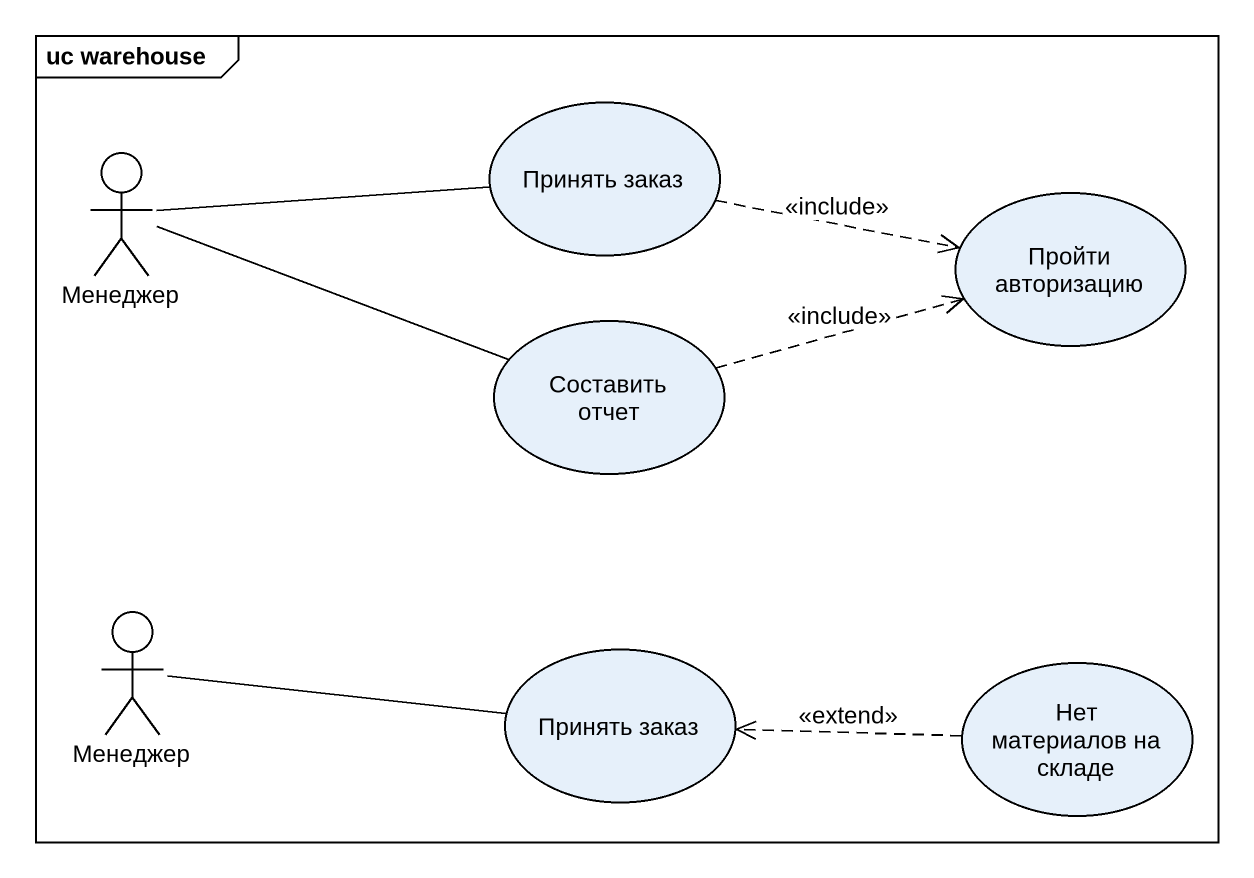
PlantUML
@startuml
mainframe uc warehouse
actor Менеджер
usecase "Принять заказ" as Принять_заказ
usecase "Пройти авторизацию" as Пройти_авторизацию
usecase "Составить отчет" as Составить_отчет
actor "Менеджер" as Менеджер_2
usecase "Принять заказ" as Принять_заказ_2
usecase "Нет материалов на складе" as Нет_материалов_на_складе
Менеджер -right- Принять_заказ
Менеджер -right- Составить_отчет
Принять_заказ .right.> Пройти_авторизацию : <<include>>
Составить_отчет .right.> Пройти_авторизацию : <<include>>
Менеджер_2 -right- Принять_заказ_2
Нет_материалов_на_складе .left.> Принять_заказ_2 : <<extend>>
@enduml
